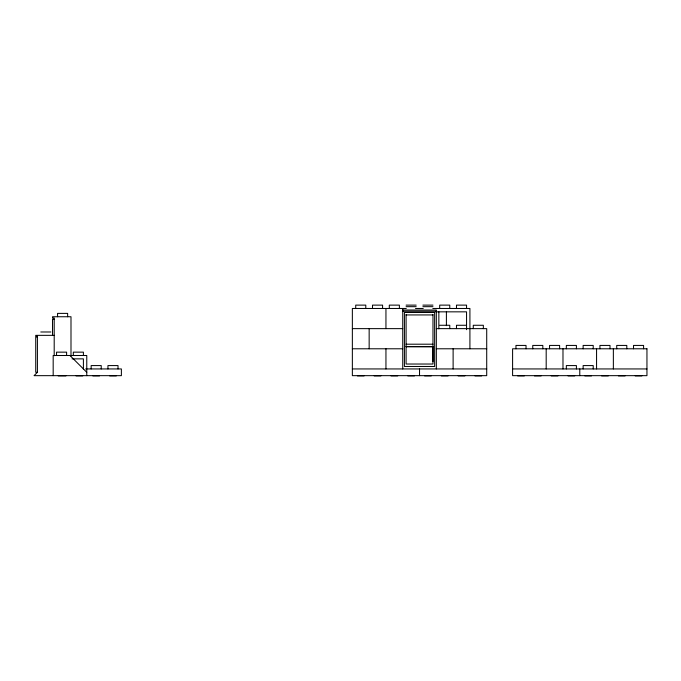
<?xml version="1.0" encoding="UTF-8"?>
<svg xmlns="http://www.w3.org/2000/svg" width="681" height="681" viewBox="0 0 681 681"><rect width="100%" height="100%" fill="white"/><g stroke="black" fill="none" stroke-linecap="round" stroke-linejoin="round"><path stroke-width="1.02" d="M54.199 335.35L35.727 335.35L35.727 336.184L37.412 336.184L37.412 372.294L34.05 375.657L121.38 375.657L121.38 368.94L85.695 368.94M406.097 305.122L416.176 305.122M422.892 305.122L432.971 305.122M406.097 306.671L416.176 306.671M422.892 306.671L432.971 306.671M406.276 308.476L352.358 308.476L352.358 375.657L486.711 375.657L486.711 328.634L436.325 328.634M415.504 308.476L423.25 308.476M432.793 308.476L469.916 308.476L469.916 348.783M402.743 310.025L436.325 310.025L436.325 368.94M402.743 311.26L436.325 311.26M435.712 311.838L466.553 311.838L466.553 329.681M406.097 314.937L432.971 314.937M54.199 319.202L52.522 319.202L52.522 335.231M439.688 325.271L449.766 325.271L449.766 328.634M466.553 325.271L456.483 325.271L456.483 328.634M352.358 328.634L402.743 328.634M40.766 331.987L50.845 331.987M37.412 337.027L35.727 337.027L35.727 372.294L37.412 372.294M406.097 344.203L432.971 344.203M432.946 346.68L406.097 346.655L432.946 346.68L432.971 361.577M352.358 348.783L402.743 348.783M436.325 348.783L486.711 348.783M72.041 358.861L83.405 358.861L83.405 369.357M352.358 368.94L486.711 368.94M512.597 368.94L646.95 368.94M58.217 375.878L65.955 375.878M76.034 375.878L82.75 375.878M92.829 375.878L99.545 375.878M109.624 375.878L116.34 375.878M357.397 375.878L364.114 375.878M374.192 375.878L380.909 375.878M390.988 375.878L397.704 375.878M407.783 375.878L414.491 375.878M424.569 375.878L431.286 375.878M441.365 375.878L448.081 375.878M458.16 375.878L464.876 375.878M474.955 375.878L481.671 375.878M517.637 375.878L524.353 375.878M534.432 375.878L541.148 375.878M551.227 375.878L557.943 375.878M568.022 375.878L574.738 375.878M584.817 375.878L591.525 375.878M601.604 375.878L608.32 375.878M618.399 375.878L625.115 375.878M635.194 375.878L641.911 375.878M69.973 355.499L86.768 372.294M643.588 348.783L643.588 345.429L633.517 345.429L633.517 348.783M626.801 348.783L626.801 345.429L616.722 345.429L616.722 348.783M613.36 348.783L613.36 368.94M610.006 348.783L610.006 345.429L599.927 345.429L599.927 348.783M596.565 348.783L596.565 368.94M593.211 348.783L593.211 345.429L583.132 345.429L583.132 348.783M593.211 368.94L593.211 365.578L583.132 365.578L583.132 368.94M579.778 368.94L579.778 375.657M576.415 348.783L576.415 345.429L566.337 345.429L566.337 348.783M576.415 368.94L576.415 365.578L566.337 365.578L566.337 368.94M562.983 348.783L562.983 368.94M559.62 348.783L559.62 345.429L549.541 345.429L549.541 348.783M546.188 348.783L546.188 368.94M542.825 348.783L542.825 345.429L532.755 345.429L532.755 348.783M526.03 348.783L526.03 345.429L515.96 345.429L515.96 348.783M483.348 328.634L483.348 325.271L473.278 325.271L473.278 328.634M466.553 308.476L466.553 305.122L456.483 305.122L456.483 308.476M453.12 348.783L453.12 368.94M449.766 308.476L449.766 305.122L439.688 305.122L439.688 308.476M446.404 311.838L446.404 325.663M438.845 311.838L438.845 328.855M432.971 314.435L432.971 364.029L406.097 364.029L406.097 314.435M419.53 368.94L419.53 375.657M402.743 308.476L402.743 368.94M399.381 308.476L399.381 305.122L389.302 305.122L389.302 308.476M385.948 308.476L385.948 328.634M385.948 348.783L385.948 368.94M382.586 308.476L382.586 305.122L372.507 305.122L372.507 308.476M369.153 328.634L369.153 348.783M365.791 308.476L365.791 305.122L355.72 305.122L355.72 308.476M118.017 368.94L118.017 365.578L107.947 365.578L107.947 368.94M101.222 368.94L101.222 365.578L91.152 365.578L91.152 368.94M86.768 375.657L86.768 355.499L53.178 355.499L53.178 375.657M83.405 355.499L83.405 352.145L73.327 352.145L73.327 355.499M70.994 355.976L70.994 316.742L52.522 316.742L52.522 317.976L54.199 317.976L54.199 355.729M67.64 316.742L67.64 313.388L57.562 313.388L57.562 316.742M66.61 355.499L66.61 352.145L56.54 352.145L56.54 355.499M434.648 312.485L404.42 312.485L404.42 366.48L434.648 366.48L434.648 312.485M646.95 348.783L512.597 348.783L512.597 375.657L646.95 375.657L646.95 348.783"/></g></svg>
